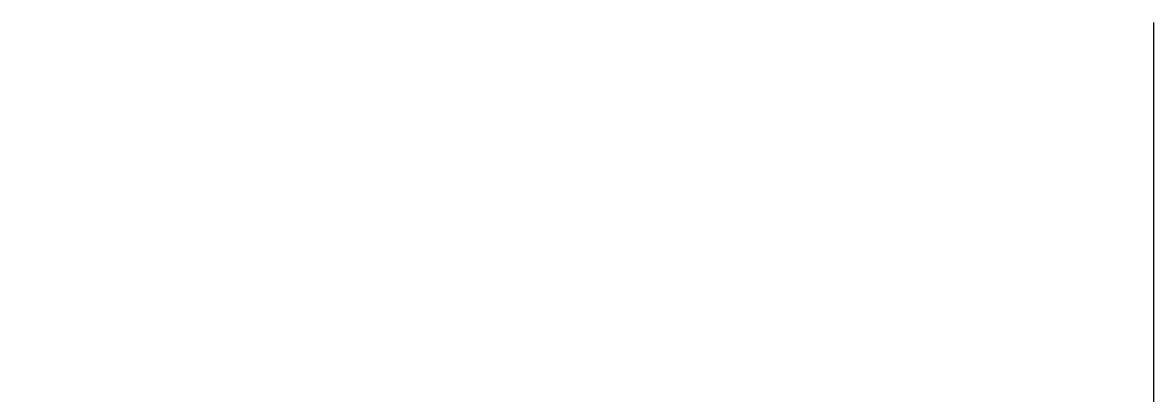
# Model space of a CAD drawing. Header units: millimetres. Extents: x -11024 to 8278, y -7837 to 5770.
# Drawn here: x 6234 to 8278, y -2495 to -1825 of the extents above; entities that cross this region are included whole.
import ezdxf

# ---------------------------------------------------------------- set-up
doc = ezdxf.new("R2010")
doc.units = ezdxf.units.MM
doc.layers.add('DIKOM_РАЗМЕР_ЗОНА', color=7, linetype='Continuous')
doc.styles.add('style1', font='arial.ttf', dxfattribs={"width": 0.8})
doc.dimstyles.new('1-50', dxfattribs={"dimtxt": 300, "dimasz": 200, "dimexe": 100, "dimexo": 0, "dimgap": 100, "dimtad": 1, "dimtxsty": 'style1', "dimcen": 200, "dimclrd": 7, "dimclre": 7, "dimclrt": 7, "dimadec": 1, "dimazin": 2, "dimtfac": 1, "dimtmove": 0, "dimatfit": 2, "dimfxl": 0, "dimlwd": 25, "dimlwe": 18, "dimarcsym": 0})

# ---------------------------------------------------------------- blocks, each defined once
blk = doc.blocks.new('*D12')
at = {"layer": 'Defpoints', "color": 0, "transparency": 16777216}
for p in [(8278.3, -1824.9), (-9291.3, -2098.9), (8278.3, -7737)]:
    blk.add_point(p, dxfattribs=at)
at = {"layer": 'DIKOM_РАЗМЕР_ЗОНА', "color": 7, "lineweight": 18, "transparency": 16777216}
for p, q in [((8278.3, -1824.9), (8278.3, -7837)), ((-9291.3, -2098.9), (-9291.3, -7837))]:
    blk.add_line(p, q, dxfattribs=at)
at = {"layer": 'DIKOM_РАЗМЕР_ЗОНА', "color": 7, "lineweight": 25, "transparency": 16777216}
blk.add_line((-9091.3, -7737), (8078.3, -7737), dxfattribs=at)
at = {"layer": 'DIKOM_РАЗМЕР_ЗОНА', "color": 7, "transparency": 16777216}
for points in [[(-9091.3, -7703.7), (-9091.3, -7770.4), (-9291.3, -7737)], [(8078.3, -7703.7), (8078.3, -7770.4), (8278.3, -7737)]]:
    blk.add_solid(points, dxfattribs=at)
at = {"layer": 'DIKOM_РАЗМЕР_ЗОНА', "color": 7, "transparency": 16777216, "insert": (-900.5, -7483.9), "char_height": 300, "attachment_point": 5, "style": 'style1'}
blk.add_mtext('17500', dxfattribs=at)

msp = doc.modelspace()

# ---------------------------------------------------------------- dimensions: what is measured, and where the dimension line sits
at = {"layer": 'DIKOM_РАЗМЕР_ЗОНА'}
dim = msp.add_linear_dim(base=(8278.33, -7737.029), p1=(-9291.307, -2098.904), p2=(8278.33, -1824.895), text='17500', dimstyle='1-50', dxfattribs=at)
dim.commit()
dim.dimension.update_dxf_attribs({"geometry": '*D12', "text_midpoint": (-900.475, -7737.029), "dimtype": 160})

doc.saveas('drawing.dxf')
